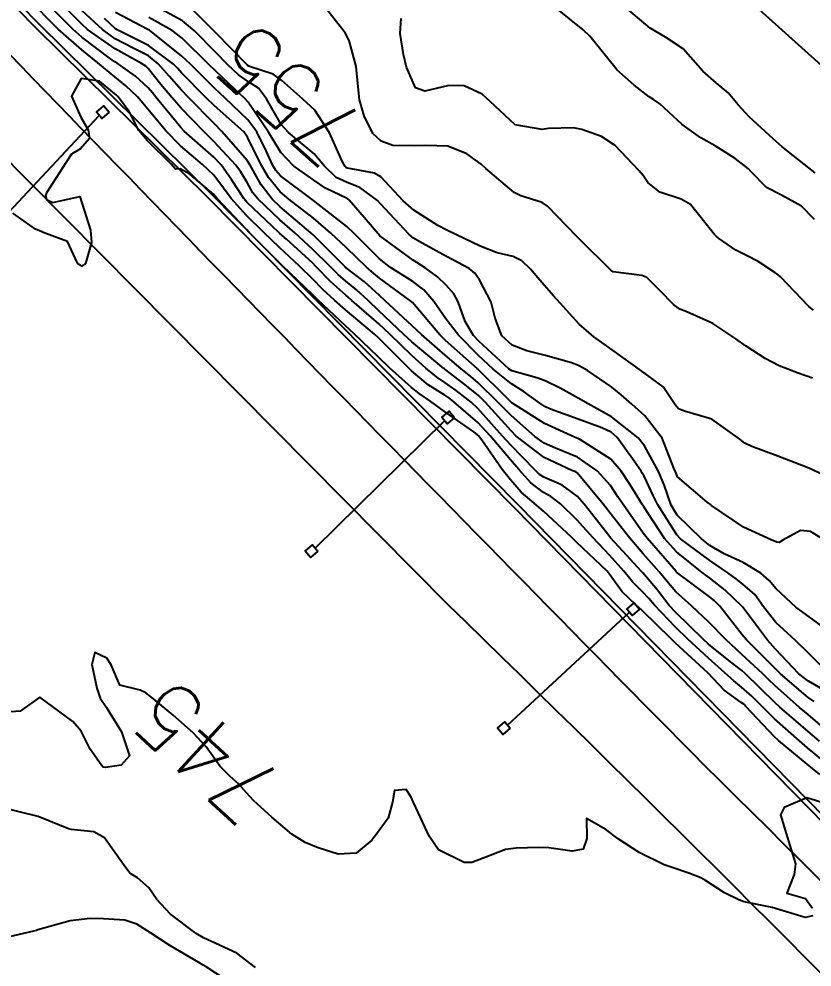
# Model space of a CAD drawing. Header units: metres. Extents: x 318500 to 325275, y 7408834 to 7428799.
# Drawn here: x 320079.4 to 320126.9, y 7410855.6 to 7410912.3 of the extents above; entities that cross this region are included whole.
import ezdxf
from ezdxf.enums import TextEntityAlignment as Align

# ---------------------------------------------------------------- set-up
doc = ezdxf.new("R2010")
doc.units = ezdxf.units.M
doc.header["$MEASUREMENT"] = 0
for name, color, linetype in [('Canaleta de Drenagem', 151, 'Continuous'), ('Cotas', 45, 'Continuous'), ('Curvas de Nivel 1m', 11, 'Continuous'), ('Curvas de Nivel 5m', 15, 'Continuous'), ('Edificações', 30, 'Continuous'), ('Linha Férrea', 20, 'Continuous'), ('Pórticos', 45, 'Continuous')]:
    doc.layers.add(name, color=color, linetype=linetype)
doc.styles.add('Style-STANDARD', font='STANDARD.shx')

msp = doc.modelspace()

# ---------------------------------------------------------------- linework, layer by layer
at = {"layer": 'Canaleta de Drenagem'}
for points in [[(320051.471, 7410943.227), (320053.167, 7410941.291), (320066.052, 7410926.459), (320080.409, 7410911.834), (320090.699, 7410901.694), (320109.066, 7410883.1), (320132.552, 7410859.148), (320142.208, 7410849.753, 0.059614), (320145.672, 7410847.106, -0.096877), (320147.919, 7410845.109), (320151.581, 7410841.142), (320162.317, 7410829.128), (320165.487, 7410825.806, 0.130609), (320166.723, 7410825.049, -0.093398), (320172.771, 7410821.934), (320174.042, 7410820.959), (320182.063, 7410815.136), (320187.493, 7410809.565), (320195.079, 7410801.384), (320198.405, 7410797.587, 0.385824), (320200.526, 7410797.342), (320216.392, 7410810.511)], [(320051.696, 7410943.425), (320053.393, 7410941.489), (320066.272, 7410926.663), (320080.621, 7410912.046), (320090.911, 7410901.907), (320109.28, 7410883.31), (320132.763, 7410859.36), (320142.417, 7410849.968, 0.059614), (320145.824, 7410847.365, -0.096433), (320148.149, 7410845.302), (320151.803, 7410841.344), (320162.538, 7410829.332), (320165.704, 7410826.013, 0.130609), (320166.809, 7410825.337, -0.093382), (320172.954, 7410822.171), (320174.221, 7410821.199), (320182.26, 7410815.364), (320187.71, 7410809.771), (320195.302, 7410801.585), (320198.63, 7410797.784, 0.383565), (320200.343, 7410797.58), (320216.2, 7410810.742)]]:
    msp.add_lwpolyline(points, format="xyb", dxfattribs=at)
at = {"layer": 'Curvas de Nivel 1m', "flags": 128}
for points, elevation in [([(320128.586, 7410867.11), (320126.634, 7410868.732), (320126.146, 7410869.137), (320124.659, 7410870.453), (320123.937, 7410871.171), (320123.309, 7410871.813), (320122.682, 7410872.352), (320122.216, 7410872.727), (320121.691, 7410873.205), (320120.703, 7410874.099), (320119.475, 7410875.232), (320118.731, 7410875.954), (320117.476, 7410877.259), (320117.141, 7410877.651), (320116.758, 7410878.059), (320116.148, 7410878.663), (320115.629, 7410879.287), (320114.784, 7410880.254), (320113.783, 7410881.31), (320112.816, 7410882.373), (320111.853, 7410883.335), (320111.265, 7410883.774), (320110.837, 7410884.011), (320110.064, 7410884.584), (320109.361, 7410885.372), (320108.859, 7410885.968), (320107.64, 7410887.392), (320106.892, 7410888.19), (320105.471, 7410889.422), (320105.155, 7410889.669), (320104.914, 7410889.83), (320103.931, 7410890.456), (320102.928, 7410891.294), (320102.756, 7410891.462), (320100.957, 7410893.259), (320100.71, 7410893.484), (320098.981, 7410894.934), (320098.313, 7410895.52), (320097.628, 7410896.163), (320097.002, 7410896.788), (320096.225, 7410897.548), (320095.026, 7410898.66), (320094.077, 7410899.574), (320093.055, 7410900.584), (320092.129, 7410901.604), (320091.679, 7410902.214), (320091.084, 7410902.989), (320090.424, 7410903.627), (320089.107, 7410904.759), (320088.22, 7410905.654), (320087.139, 7410906.953), (320086.525, 7410907.679), (320085.817, 7410908.35), (320085.162, 7410908.887), (320084.14, 7410909.71), (320083.182, 7410910.496), (320081.766, 7410911.742), (320081.208, 7410912.292), (320079.809, 7410913.771)], 747), ([(320128.545, 7410869.111), (320126.664, 7410870.709), (320126.156, 7410871.145), (320124.683, 7410872.46), (320124.32, 7410872.799), (320123.942, 7410873.171), (320122.707, 7410874.307), (320121.74, 7410875.205), (320120.735, 7410876.249), (320119.687, 7410877.231), (320118.758, 7410878.061), (320118.215, 7410878.699), (320117.757, 7410879.255), (320116.786, 7410880.34), (320115.983, 7410881.282), (320114.822, 7410882.764), (320114.398, 7410883.304), (320112.849, 7410885.176), (320112.764, 7410885.236), (320112.521, 7410885.325), (320110.861, 7410886.096), (320109.195, 7410887.375), (320108.885, 7410887.691), (320107.351, 7410889.396), (320106.914, 7410889.822), (320106.035, 7410890.527), (320104.93, 7410891.384), (320104.906, 7410891.406), (320104.87, 7410891.431), (320102.953, 7410893.023), (320102.472, 7410893.465), (320100.981, 7410894.878), (320100.333, 7410895.49), (320099.631, 7410896.135), (320099.001, 7410896.648), (320098.536, 7410897.048), (320098.066, 7410897.524), (320097.025, 7410898.556), (320095.933, 7410899.551), (320095.052, 7410900.329), (320093.727, 7410901.58), (320093.433, 7410901.944), (320093.08, 7410902.559), (320092.698, 7410903.208), (320092.405, 7410903.6), (320091.111, 7410904.995), (320090.475, 7410905.626), (320089.141, 7410907.009), (320088.578, 7410907.649), (320087.926, 7410908.427), (320087.167, 7410909.376), (320087.022, 7410909.526), (320086.772, 7410909.676), (320085.183, 7410910.554), (320083.527, 7410911.717), (320083.204, 7410912.009), (320081.506, 7410913.746)], 749), ([(320127.356, 7410869.123), (320126.649, 7410869.722), (320124.976, 7410871.157), (320124.673, 7410871.445), (320123.808, 7410872.299), (320122.874, 7410873.187), (320122.692, 7410873.347), (320122.025, 7410873.875), (320120.716, 7410874.931), (320120.392, 7410875.223), (320118.744, 7410876.818), (320118.359, 7410877.246), (320117.66, 7410878.158), (320116.769, 7410879.196), (320116.734, 7410879.235), (320116.701, 7410879.271), (320115.588, 7410880.488), (320114.849, 7410881.299), (320114.801, 7410881.353), (320113.256, 7410883.316), (320112.835, 7410883.788), (320111.948, 7410884.441), (320110.846, 7410884.914), (320110.581, 7410885.088), (320110.311, 7410885.358), (320108.872, 7410886.831), (320108.365, 7410887.385), (320106.905, 7410889.034), (320106.499, 7410889.406), (320105.598, 7410890.101), (320104.922, 7410890.584), (320104.422, 7410890.935), (320103.787, 7410891.447), (320102.941, 7410892.21), (320101.63, 7410893.473), (320100.969, 7410894.089), (320099.35, 7410895.505), (320099.156, 7410895.671), (320098.993, 7410895.812), (320098.094, 7410896.617), (320097.206, 7410897.537), (320097.013, 7410897.735), (320095.434, 7410899.156), (320095.039, 7410899.511), (320094.986, 7410899.561), (320093.067, 7410901.385), (320092.897, 7410901.593), (320092.178, 7410902.701), (320091.526, 7410903.613), (320091.097, 7410904.067), (320089.316, 7410905.638), (320089.123, 7410905.84), (320087.629, 7410907.663), (320087.412, 7410907.926), (320087.156, 7410908.223), (320086.4, 7410908.919), (320085.308, 7410909.698), (320085.171, 7410909.788), (320084.912, 7410909.965), (320083.193, 7410911.251), (320082.643, 7410911.728), (320081.221, 7410913.17)], 748), ([(320127.683, 7410881.127), (320126.808, 7410881.679), (320126.22, 7410881.735), (320125.155, 7410881.156), (320124.938, 7410881.019), (320124.798, 7410881.036), (320124.458, 7410881.165), (320122.811, 7410881.938), (320120.889, 7410883.219), (320120.861, 7410883.25), (320120.831, 7410883.284), (320120.623, 7410883.431), (320118.847, 7410884.933), (320118.762, 7410885.155), (320118.727, 7410885.242), (320118.635, 7410885.461), (320117.93, 7410887.254), (320116.9, 7410888.586), (320116.119, 7410889.282), (320115.475, 7410889.851), (320114.92, 7410890.306), (320113.464, 7410891.315), (320112.934, 7410891.601), (320112.507, 7410891.756), (320110.943, 7410892.207), (320109.835, 7410892.479), (320108.952, 7410892.823), (320108.331, 7410893.386), (320107.936, 7410894.43), (320107.705, 7410895.393), (320107.003, 7410896.737), (320106.727, 7410897.124), (320106.379, 7410897.409), (320105.021, 7410898.136), (320103.567, 7410898.917), (320103.037, 7410899.233), (320102.76, 7410899.463), (320101.067, 7410901.289), (320100.883, 7410901.483), (320099.839, 7410902.26), (320099.08, 7410902.548), (320098.418, 7410902.854), (320097.718, 7410903.531), (320097.101, 7410904.268), (320095.563, 7410905.556), (320095.127, 7410906.023), (320094.237, 7410907.574), (320093.777, 7410908.201), (320093.16, 7410908.587), (320092.566, 7410909.001), (320091.937, 7410909.609), (320091.181, 7410910.368), (320089.94, 7410911.633), (320089.209, 7410912.234), (320087.968, 7410912.909)], 754), ([(320126.927, 7410890.857), (320126.08, 7410891.148), (320124.936, 7410891.58), (320124.093, 7410892.023), (320122.953, 7410892.754), (320122.337, 7410893.199), (320120.973, 7410894.119), (320119.4, 7410894.82), (320118.986, 7410894.97), (320118.608, 7410895.246), (320117.823, 7410896.082), (320117.006, 7410896.874), (320116.725, 7410896.992), (320115.009, 7410897.216), (320114.855, 7410897.302), (320113.037, 7410899.101), (320112.823, 7410899.323), (320111.067, 7410901.136), (320110.752, 7410901.355), (320109.466, 7410901.766), (320109.076, 7410901.968), (320107.377, 7410903.397), (320107.094, 7410903.654), (320106.237, 7410904.279), (320105.11, 7410904.739), (320103.787, 7410904.773), (320103.109, 7410904.743), (320101.808, 7410904.774), (320101.113, 7410905.031), (320100.607, 7410905.488), (320100.088, 7410906.543), (320099.819, 7410907.5), (320099.746, 7410908.091), (320099.614, 7410909.503), (320099.193, 7410911.049), (320098.947, 7410911.514), (320097.919, 7410912.83)], 756), ([(320127.058, 7410900.34), (320126.273, 7410901.148), (320125.076, 7410901.791), (320124.169, 7410902.262), (320123.261, 7410903.187), (320123.093, 7410903.38), (320122.305, 7410903.998), (320121.113, 7410904.747), (320120.252, 7410905.229), (320119.132, 7410906.036), (320117.797, 7410907.26), (320117.415, 7410907.529), (320117.154, 7410907.694), (320116.263, 7410908.385), (320115.221, 7410909.299), (320115.171, 7410909.357), (320113.604, 7410911.316), (320113.206, 7410911.701), (320111.569, 7410913.001)], 758), ([(320127.09, 7410903.14), (320125.113, 7410904.686), (320124.576, 7410905.168), (320123.139, 7410906.481), (320122.473, 7410907.2), (320121.879, 7410907.931), (320121.163, 7410908.525), (320120.366, 7410909.228), (320119.19, 7410910.554), (320118.137, 7410911.256), (320117.208, 7410911.794), (320115.448, 7410913.297)], 759), ([(320127.683, 7410872.128), (320126.686, 7410872.706), (320126.121, 7410873.146), (320124.712, 7410874.619), (320124.236, 7410875.167), (320122.749, 7410877.153), (320122.722, 7410877.19), (320121.705, 7410878.151), (320120.767, 7410878.898), (320120.326, 7410879.224), (320118.788, 7410880.447), (320118.07, 7410881.251), (320116.828, 7410883.151), (320116.754, 7410883.271), (320116.015, 7410884.456), (320115.482, 7410885.291), (320114.86, 7410885.995), (320113.037, 7410887.159), (320112.879, 7410887.238), (320112.689, 7410887.323), (320110.892, 7410888.132), (320108.93, 7410889.38), (320108.571, 7410889.726), (320106.929, 7410891.348), (320106.905, 7410891.375), (320106.868, 7410891.401), (320104.955, 7410893.098), (320104.614, 7410893.435), (320102.989, 7410895.366), (320102.887, 7410895.461), (320101.004, 7410896.832), (320100.643, 7410897.122), (320100.224, 7410897.492), (320099.027, 7410898.643), (320098.105, 7410899.524), (320097.053, 7410900.419), (320095.593, 7410901.555), (320095.074, 7410902.005), (320094.366, 7410902.854), (320093.951, 7410903.577), (320093.115, 7410905.277), (320092.884, 7410905.594), (320091.143, 7410907.142), (320090.636, 7410907.625), (320089.165, 7410909.117), (320088.914, 7410909.39), (320088.671, 7410909.647), (320087.186, 7410910.766), (320085.303, 7410911.698), (320085.201, 7410911.763), (320084.543, 7410912.373)], 751), ([(320127.971, 7410873.121), (320126.708, 7410874.372), (320125.918, 7410875.148), (320124.736, 7410876.234), (320124, 7410877.171), (320123.473, 7410877.895), (320122.763, 7410878.522), (320122.388, 7410878.818), (320121.863, 7410879.204), (320120.781, 7410879.933), (320119.028, 7410881.238), (320118.804, 7410881.48), (320117.678, 7410883.257), (320117.4, 7410883.826), (320116.847, 7410884.979), (320116.74, 7410885.163), (320116.669, 7410885.273), (320116.265, 7410885.872), (320115.247, 7410887.294), (320114.885, 7410887.608), (320114.314, 7410887.881), (320112.896, 7410888.393), (320111.257, 7410888.992), (320110.907, 7410889.148), (320110.615, 7410889.354), (320109.619, 7410890.072), (320108.921, 7410890.502), (320107.806, 7410891.391), (320106.942, 7410892.197), (320105.735, 7410893.418), (320104.975, 7410894.399), (320104.263, 7410895.441), (320103.674, 7410896.127), (320103.002, 7410896.631), (320101.665, 7410897.473), (320101.018, 7410897.982), (320099.499, 7410899.503), (320099.046, 7410899.925), (320097.34, 7410901.262), (320097.069, 7410901.476), (320096.986, 7410901.541), (320095.084, 7410902.963), (320094.798, 7410903.275), (320094.631, 7410903.567), (320094.23, 7410904.446), (320093.668, 7410905.582), (320093.131, 7410906.314), (320091.766, 7410907.611), (320091.444, 7410907.907), (320091.156, 7410908.179), (320089.7, 7410909.635), (320089.177, 7410910.109), (320087.248, 7410911.669), (320087.2, 7410911.7), (320087.15, 7410911.721), (320085.215, 7410912.726)], 752), ([(320128.72, 7410875.11), (320126.741, 7410876.568), (320125.932, 7410877.148), (320124.761, 7410878.233), (320124.33, 7410878.731), (320123.849, 7410879.174), (320122.779, 7410879.807), (320121.653, 7410880.341), (320120.794, 7410880.834), (320120.279, 7410881.225), (320118.821, 7410882.657), (320118.464, 7410883.245), (320118.048, 7410884.458), (320117.715, 7410885.257), (320116.873, 7410886.804), (320116.499, 7410887.276), (320114.898, 7410888.527), (320113.503, 7410889.314), (320112.913, 7410889.642), (320111.834, 7410890.251), (320110.923, 7410890.682), (320110.438, 7410890.87), (320108.929, 7410891.288), (320108.772, 7410891.382), (320106.955, 7410893.057), (320106.635, 7410893.405), (320106.149, 7410894.235), (320105.721, 7410895.419), (320105.461, 7410895.89), (320105, 7410896.412), (320104.488, 7410896.92), (320103.748, 7410897.449), (320103.017, 7410897.905), (320101.467, 7410899.042), (320101.038, 7410899.374), (320100.93, 7410899.482), (320100.093, 7410900.456), (320099.199, 7410901.508), (320099.127, 7410901.565), (320099.071, 7410901.59), (320097.775, 7410902.228), (320097.081, 7410902.689), (320095.862, 7410903.552), (320095.102, 7410904.357), (320094.357, 7410905.571), (320093.147, 7410907.366), (320092.943, 7410907.593), (320092.007, 7410908.456), (320091.166, 7410909.251), (320090.792, 7410909.624), (320089.193, 7410911.187), (320088.603, 7410911.649), (320087.212, 7410912.437)], 753), ([(320126.987, 7410894.917), (320126.72, 7410895.143), (320125.007, 7410896.907), (320124.876, 7410897.029), (320124.678, 7410897.165), (320123.67, 7410897.831), (320123.025, 7410898.178), (320122.342, 7410898.513), (320121.307, 7410899.216), (320121.161, 7410899.337), (320121.044, 7410899.47), (320119.629, 7410901.234), (320119.073, 7410901.555), (320117.793, 7410901.976), (320117.083, 7410902.561), (320116.79, 7410902.977), (320116.544, 7410903.278), (320115.112, 7410904.779), (320114.296, 7410905.308), (320113.126, 7410905.739), (320112.625, 7410905.83), (320111.127, 7410905.792), (320110.744, 7410905.737), (320109.13, 7410906.016), (320107.641, 7410907.395), (320107.155, 7410907.851), (320106.084, 7410908.341), (320105.159, 7410908.372), (320103.722, 7410908.017), (320103.158, 7410908.232), (320102.618, 7410909.466), (320102.439, 7410910.21), (320102.248, 7410911.47), (320102.318, 7410912.364)], 757), ([(320127.366, 7410867.122), (320126.619, 7410867.742), (320124.906, 7410869.156), (320124.644, 7410869.402), (320122.955, 7410871.186), (320122.814, 7410871.33), (320122.672, 7410871.44), (320121.643, 7410872.169), (320120.69, 7410873.186), (320120.657, 7410873.22), (320118.716, 7410875.003), (320118.468, 7410875.244), (320116.745, 7410876.935), (320116.355, 7410877.276), (320115.538, 7410878.068), (320114.768, 7410879.141), (320114.648, 7410879.301), (320112.796, 7410881.042), (320112.496, 7410881.325), (320110.823, 7410882.893), (320110.268, 7410883.358), (320109.5, 7410884.033), (320108.844, 7410884.764), (320108.36, 7410885.385), (320107.146, 7410887.127), (320106.934, 7410887.399), (320106.881, 7410887.458), (320106.649, 7410887.638), (320104.901, 7410888.846), (320104.079, 7410889.442), (320103.383, 7410889.921), (320102.918, 7410890.279), (320101.618, 7410891.473), (320100.94, 7410892.119), (320099.49, 7410893.502), (320098.967, 7410893.986), (320097.322, 7410895.535), (320097.15, 7410895.696), (320096.993, 7410895.853), (320095.222, 7410897.558), (320095.013, 7410897.765), (320093.196, 7410899.588), (320093.042, 7410899.746), (320091.275, 7410901.617), (320091.183, 7410901.73), (320091.072, 7410901.863), (320089.66, 7410903.059), (320089.087, 7410903.373), (320088.797, 7410903.355), (320088.547, 7410903.648), (320087.111, 7410905.075), (320086.61, 7410905.678), (320086.023, 7410906.801), (320085.355, 7410907.697), (320085.252, 7410907.799), (320085.152, 7410907.885), (320084.254, 7410908.614), (320083.161, 7410908.785), (320082.564, 7410907.729), (320083.131, 7410906.475), (320083.561, 7410905.716), (320083.641, 7410905.186), (320083.103, 7410904.57), (320082.565, 7410904.261), (320082.228, 7410903.733), (320081.072, 7410901.941), (320081.02, 7410901.751), (320081.067, 7410901.541), (320081.456, 7410901.352), (320083.07, 7410901.72), (320083.713, 7410899.713), (320083.777, 7410898.965), (320083.409, 7410897.716), (320083.184, 7410897.542), (320083.009, 7410897.643), (320082.966, 7410897.677), (320082.938, 7410897.721), (320082.324, 7410899.025), (320081.036, 7410899.509), (320080.419, 7410899.759), (320079.054, 7410900.724)], 746), ([(320093.595, 7410855.573), (320092.463, 7410856.427), (320090.952, 7410857.126), (320090.476, 7410857.346), (320090.044, 7410857.617), (320088.497, 7410858.772), (320087.672, 7410859.653), (320087.197, 7410860.34), (320086.523, 7410860.936), (320086.073, 7410861.224), (320085.716, 7410861.682), (320084.554, 7410863.328), (320083.914, 7410863.706), (320082.562, 7410863.838), (320082.402, 7410863.883), (320080.573, 7410864.617), (320079.449, 7410864.895), (320078.58, 7410865.115)], 744), ([(320092.438, 7410854.433), (320090.643, 7410855.608), (320090.452, 7410855.721), (320090.196, 7410855.872), (320088.469, 7410856.903), (320087.306, 7410857.658), (320086.488, 7410858.175), (320085.756, 7410858.416), (320084.492, 7410858.498), (320083.685, 7410858.509), (320082.49, 7410858.37), (320080.559, 7410857.826), (320080.48, 7410857.799), (320080.289, 7410857.753), (320078.844, 7410857.405)], 743)]:
    msp.add_lwpolyline(points, dxfattribs=dict(at, elevation=elevation))
at = {"layer": 'Curvas de Nivel 5m', "flags": 128}
for points, elevation in [([(320127.422, 7410885.131), (320126.854, 7410885.408), (320126.415, 7410885.586), (320124.865, 7410886.178), (320123.307, 7410886.75), (320122.877, 7410886.957), (320122.573, 7410887.195), (320120.898, 7410888.394), (320119.271, 7410888.87), (320118.907, 7410889.018), (320118.714, 7410889.243), (320117.988, 7410890.321), (320116.928, 7410891.109), (320116.832, 7410891.175), (320116.72, 7410891.273), (320114.949, 7410892.543), (320113.839, 7410893.311), (320112.971, 7410894.074), (320111.82, 7410895.338), (320111.426, 7410895.775), (320110.999, 7410896.251), (320110.489, 7410896.842), (320110.056, 7410897.364), (320109.524, 7410897.879), (320109.021, 7410898.121), (320108.061, 7410898.353), (320107.03, 7410898.746), (320105.611, 7410899.421), (320105.044, 7410899.702), (320104.501, 7410899.986), (320103.062, 7410900.898), (320102.428, 7410901.466), (320101.084, 7410902.895), (320100.707, 7410903.106), (320099.089, 7410903.41), (320099.017, 7410903.439), (320098.946, 7410903.512), (320098.767, 7410903.843), (320098.012, 7410905.527), (320097.14, 7410906.894), (320096.426, 7410907.547), (320095.161, 7410908.671), (320094.647, 7410909.05), (320093.169, 7410909.525), (320093.126, 7410909.547), (320093.084, 7410909.591), (320091.199, 7410911.539), (320091.119, 7410911.621), (320089.228, 7410913.509)], 755), ([(320127.032, 7410871.493), (320126.676, 7410871.746), (320125.02, 7410873.157), (320124.695, 7410873.469), (320122.989, 7410875.186), (320122.725, 7410875.495), (320121.376, 7410877.211), (320121.069, 7410877.531), (320120.756, 7410877.78), (320118.799, 7410879.24), (320118.77, 7410879.267), (320117.032, 7410881.267), (320116.804, 7410881.566), (320115.591, 7410883.289), (320115.288, 7410883.746), (320114.841, 7410884.424), (320114.042, 7410885.308), (320112.862, 7410886.112), (320111.556, 7410886.653), (320110.874, 7410886.96), (320110.318, 7410887.358), (320108.898, 7410888.607), (320108.113, 7410889.388), (320106.922, 7410890.568), (320106.471, 7410890.952), (320105.899, 7410891.415), (320104.942, 7410892.225), (320103.528, 7410893.451), (320102.968, 7410893.979), (320101.356, 7410895.476), (320100.993, 7410895.813), (320100.113, 7410896.605), (320099.009, 7410897.456), (320098.979, 7410897.48), (320098.949, 7410897.511), (320097.038, 7410899.421), (320096.91, 7410899.541), (320095.063, 7410901.105), (320094.581, 7410901.567), (320093.92, 7410902.419), (320093.267, 7410903.587), (320093.094, 7410903.87), (320091.576, 7410905.613), (320091.127, 7410906.07), (320089.583, 7410907.636), (320089.154, 7410908.089), (320088.425, 7410908.913), (320087.771, 7410909.661), (320087.177, 7410910.139), (320086.265, 7410910.603), (320085.192, 7410911.15), (320084.425, 7410911.708), (320083.217, 7410912.832)], 750), ([(320126.961, 7410858.667), (320126.502, 7410858.575), (320124.51, 7410859.16), (320122.836, 7410859.508), (320122.514, 7410859.634), (320121.674, 7410860.043), (320120.526, 7410860.792), (320120.255, 7410860.941), (320119.531, 7410861.225), (320118.535, 7410861.556), (320118.062, 7410861.722), (320116.548, 7410862.465), (320115.295, 7410863.283), (320114.568, 7410863.836), (320113.396, 7410864.489), (320113.418, 7410863.307), (320113.201, 7410862.66), (320112.548, 7410862.534), (320111.158, 7410862.734), (320110.551, 7410862.759), (320109.195, 7410862.719), (320108.549, 7410862.639), (320107.646, 7410862.281), (320106.537, 7410861.865), (320106.079, 7410861.865), (320104.548, 7410862.62), (320103.982, 7410863.439), (320103.469, 7410864.555), (320103.038, 7410865.453), (320102.903, 7410865.765), (320102.598, 7410866.222), (320101.901, 7410866.163), (320101.785, 7410865.468), (320101.528, 7410864.519), (320100.772, 7410863.478), (320100.679, 7410863.357), (320100.556, 7410863.196), (320099.618, 7410862.42), (320098.543, 7410862.359), (320097.343, 7410862.734), (320096.553, 7410863.059), (320095.754, 7410863.548), (320094.575, 7410864.569), (320093.472, 7410865.577), (320093.048, 7410866.037), (320092.6, 7410866.553), (320092.044, 7410867.038), (320091.477, 7410867.607), (320090.628, 7410868.79), (320089.859, 7410869.628), (320088.656, 7410870.677), (320087.477, 7410871.658), (320087.026, 7410872.017), (320086.675, 7410872.169), (320085.46, 7410872.47), (320084.956, 7410873.696), (320084.696, 7410874.099), (320083.976, 7410874.432), (320083.8, 7410873.709), (320084.08, 7410872.302), (320084.285, 7410871.704), (320084.662, 7410871.136), (320085.561, 7410869.686), (320086.054, 7410868.243), (320085.551, 7410867.686), (320084.608, 7410867.541), (320084.475, 7410867.568), (320084.346, 7410867.703), (320083.692, 7410868.641), (320083.142, 7410869.715), (320082.649, 7410870.304), (320080.67, 7410871.75), (320079.498, 7410870.927), (320078.656, 7410870.865)], 745), ([(320128.59, 7410865.11), (320126.596, 7410865.729), (320125.23, 7410865.15), (320125.02, 7410864.717), (320125.489, 7410863.146), (320125.907, 7410861.772), (320125.842, 7410861.14), (320125.39, 7410860.018), (320126.516, 7410859.704), (320126.931, 7410859.126)], 745)]:
    msp.add_lwpolyline(points, dxfattribs=dict(at, elevation=elevation))
at = {"layer": 'Edificações'}
msp.add_lwpolyline([(320135.886, 7410920.43), (320147.735, 7410908.206), (320142.387, 7410901.93), (320145.606, 7410899.648), (320143.787, 7410897.253), (320147.682, 7410893.726), (320155.159, 7410900.365), (320157.236, 7410898.602), (320148.978, 7410891.433), (320157.338, 7410884.639), (320163.154, 7410894.597), (320170.125, 7410890.015), (320166.491, 7410883.324), (320162.7, 7410885.503), (320158.853, 7410878.851), (320154.543, 7410883.311), (320146.957, 7410890.586), (320139.47, 7410897.298), (320135.256, 7410901.879), (320127.465, 7410909.561), (320120.035, 7410916.266)], dxfattribs=at)
at = {"layer": 'Linha Férrea'}
for points in [[(320278.586, 7410637.586, 0.100983), (320172.348, 7410808.477, 0.013159), (320105.116, 7410877.284), (320077.103, 7410905.542, -0.026864), (320028.438, 7410961.98, -0.102439), (319965.896, 7411094.642, -0.053533), (319954.368, 7411181.564), (319952.78, 7411225.236, -0.009762), (319952.576, 7411330.857), (319952.634, 7411390.844), (319952.34, 7411429.828, -0.008197), (319952.807, 7411504.548, -0.011538), (319954.311, 7411568.679, -0.05682), (319977.945, 7411719.71, -0.025283), (319999.761, 7411780.131, -0.012111), (320067.92, 7411932.396)], [(320282.851, 7410638.027, 0.100687), (320180.06, 7410806.177, 0.011092), (320120.466, 7410867.672, -0.002948), (320074.601, 7410914.641, -0.012103), (320041.955, 7410951.321, -0.045686), (320001.626, 7411011.637, -0.107338), (319959.135, 7411167.149, -0.013326), (319956.166, 7411264.323), (319956.87, 7411367.641), (319956.367, 7411462.441, -0.006604), (319958.562, 7411572.592, -0.050397), (319978.275, 7411705.857, -0.036163), (320008.849, 7411791.346), (320030.524, 7411841.112, -0.005892)]]:
    msp.add_lwpolyline(points, format="xyb", dxfattribs=at)
at = {"layer": 'Pórticos'}
for points in [[(320084.832, 7410906.761), (320084.393, 7410906.386), (320084.069, 7410906.766), (320084.508, 7410907.141)], [(320105.507, 7410888.487), (320105.068, 7410888.112), (320104.744, 7410888.491), (320105.183, 7410888.866)], [(320097.317, 7410880.487), (320096.878, 7410880.111), (320096.553, 7410880.491), (320096.992, 7410880.866)], [(320116.574, 7410877.025), (320116.135, 7410876.65), (320115.81, 7410877.029), (320116.249, 7410877.405)], [(320108.835, 7410869.897), (320108.396, 7410869.522), (320108.071, 7410869.901), (320108.51, 7410870.277)]]:
    msp.add_lwpolyline(points, close=True, dxfattribs=at)
for points in [[(320078.534, 7410900.479), (320084.231, 7410906.576)], [(320097.154, 7410880.676), (320104.906, 7410888.302)], [(320108.672, 7410870.087), (320115.973, 7410876.84)]]:
    msp.add_lwpolyline(points, dxfattribs=at)

# ---------------------------------------------------------------- texts
at = {"layer": 'Cotas', "style": 'Style-STANDARD'}
for s, rotation, p in [('755', 138.2444, (320095.55, 7410907.802, 755)), ('745', 137.2931, (320090.666, 7410868.448, 745))]:
    msp.add_text(s, height=4, rotation=rotation, dxfattribs=at).set_placement(p, align=Align.MIDDLE_CENTER)

doc.saveas('drawing.dxf')
